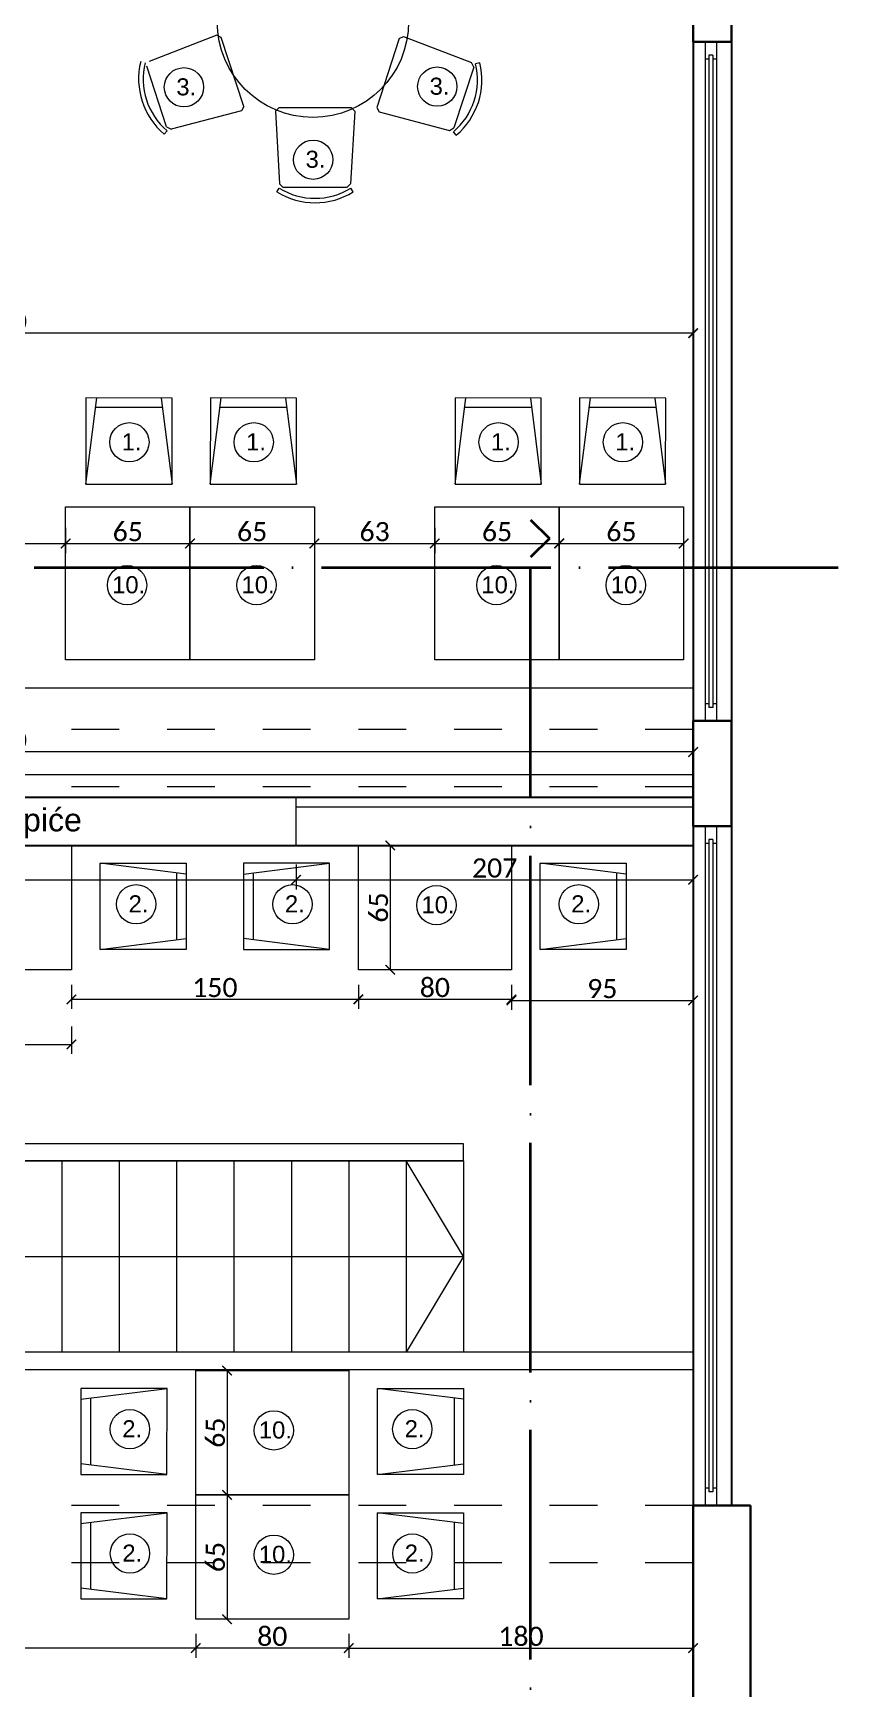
# Model space of a CAD drawing. Header units: centimetres. Extents: x -26724 to 60145, y -23645 to 6771.
# Drawn here: x -18330 to -17905, y 1013 to 1878 of the extents above; entities that cross this region are included whole.
import ezdxf

# ---------------------------------------------------------------- set-up
doc = ezdxf.new("R2010")
doc.units = ezdxf.units.CM
for name, pattern in [('ACAD_ISO04W100', [30, 24, -3, 0, -3]), ('AUSGEZOGEN', [0]), ('DALEKOVOD_VN', [5, 2.5, -2.5])]:
    doc.linetypes.add(name, pattern=pattern)
doc.layers.add('3.IZGLED 2', color=7, linetype='Continuous', lineweight=9, true_color=0x4a4a4a)
doc.layers.add('IZGLED 2', color=253, linetype='Continuous', lineweight=9, true_color=0x828282)
for name, color, linetype, lineweight in [('4.KOTE', 88, 'Continuous', 15), ('namestaj', 8, 'Continuous', 9), ('namjestaj', 150, 'Continuous', 5), ('otvori', 5, 'Continuous', 20), ('prozori', 140, 'Continuous', 13), ('zid', 7, 'Continuous', 40)]:
    doc.layers.add(name, color=color, linetype=linetype, lineweight=lineweight)
doc.layers.add('pozicije', color=7, linetype='Continuous')
doc.layers.add('tekst @ 50', color=7, linetype='Continuous')
doc.styles.add('0.15', font='arial.ttf', dxfattribs={"height": 0.15})
doc.styles.add('Notes', font='arial.ttf', dxfattribs={"height": 3})
doc.styles.get("Standard").update_dxf_attribs({"font": 'calibri.ttf'})
doc.dimstyles.new('ja 1 50', dxfattribs={"dimtxt": 10, "dimasz": 5, "dimexe": 5, "dimexo": 5, "dimgap": 1, "dimtad": 1, "dimdec": 0, "dimtxsty": 'Standard', "dimblk": 'ARCHTICK', "dimcen": 2.5, "dimclrd": 256, "dimclrt": 7, "dimadec": 0, "dimazin": 0, "dimtfac": 1, "dimtdec": 0, "dimtix": 1, "dimtmove": 1, "dimatfit": 3, "dimldrblk": 'ARCHTICK', "dimfxl": 10, "dimfxlon": 1, "dimlwd": 0, "dimlwe": 9, "dimarcsym": 0})

# ---------------------------------------------------------------- blocks, each defined once
blk = doc.blocks.new('HHH')
at = {"layer": 'namjestaj', "linetype": 'AUSGEZOGEN', "lineweight": 18, "transparency": 33554687}
for p, q in [((2714.05, 1003.58, 13.5), (2714.05, 1068.58, 13.5)), ((2714.05, 1068.58, 13.5), (2794.05, 1068.58, 13.5)), ((2794.05, 1068.58, 13.5), (2794.05, 1003.58, 13.5)), ((2654.05, 1059.22, 13.5), (2654.03, 1014.22, 13.5)), ((2699.05, 1059.2, 13.5), (2654.05, 1059.22, 13.5)), ((2654.05, 1053.59, 13.5), (2699.05, 1059.2, 13.5)), ((2699.03, 1014.2, 13.5), (2699.05, 1059.2, 13.5)), ((2809.05, 1059.2, 13.5), (2854.05, 1059.22, 13.5)), ((2854.05, 1053.59, 13.5), (2809.05, 1059.2, 13.5)), ((2809.07, 1014.2, 13.5), (2809.05, 1059.2, 13.5)), ((2854.05, 1059.22, 13.5), (2854.07, 1014.22, 13.5)), ((2659.05, 1054.22, 13.5), (2659.03, 1019.22, 13.5)), ((2849.05, 1054.22, 13.5), (2849.07, 1019.22, 13.5)), ((2699.03, 1014.2, 13.5), (2654.03, 1019.84, 13.5)), ((2654.03, 1014.22, 13.5), (2699.03, 1014.2, 13.5)), ((2654.03, 1014.22, 13.5), (2654.03, 1014.22, 13.5)), ((2809.07, 1014.2, 13.5), (2854.07, 1019.84, 13.5)), ((2854.07, 1014.22, 13.5), (2809.07, 1014.2, 13.5)), ((2854.07, 1014.22, 13.5), (2854.07, 1014.22, 13.5)), ((2794.05, 1003.58, 13.5), (2714.05, 1003.58, 13.5)), ((2794.05, 1003.58, 13.5), (2794.05, 1003.58, 13.5))]:
    blk.add_line(p, q, dxfattribs=at)
blk = doc.blocks.new('_ArchTick')
at = {"color": 0, "linetype": 'ByBlock', "const_width": 0.15}
blk.add_lwpolyline([(-0.5, -0.5), (0.5, 0.5)], dxfattribs=at)
blk = doc.blocks.new('*D1747')
at = {"layer": '4.KOTE', "color": 0, "lineweight": 9, "transparency": 16777216}
for p, q in [((-18245.07, 1041.69), (-18245.07, 1029.24)), ((-18165.07, 1041.69), (-18165.07, 1029.24))]:
    blk.add_line(p, q, dxfattribs=at)
at = {"layer": '4.KOTE', "lineweight": 0, "transparency": 16777216}
blk.add_line((-18165.07, 1034.24), (-18245.07, 1034.24), dxfattribs=at)
at = {"layer": 'Defpoints', "color": 0, "transparency": 16777216}
for p in [(-18245.07, 1049.35, 13.5), (-18165.07, 1049.35, 13.5), (-18245.07, 1034.24)]:
    blk.add_point(p, dxfattribs=at)
at = {"layer": '4.KOTE', "lineweight": 0, "transparency": 16777216, "xscale": 5, "yscale": 5, "zscale": 5, "rotation": 180}
blk.add_blockref('_ArchTick', (-18245.07, 1034.24), dxfattribs=at)
at = {"layer": '4.KOTE', "lineweight": 0, "transparency": 16777216, "xscale": 5, "yscale": 5, "zscale": 5}
blk.add_blockref('_ArchTick', (-18165.07, 1034.24), dxfattribs=at)
at = {"layer": '4.KOTE', "color": 7, "transparency": 16777216, "insert": (-18205.07, 1040.36), "char_height": 10, "attachment_point": 5}
blk.add_mtext('80', dxfattribs=at)
blk = doc.blocks.new('*D1748')
at = {"layer": '4.KOTE', "color": 0, "lineweight": 9, "transparency": 16777216}
for p, q in [((-18165.07, 1041.69), (-18165.07, 1029.24)), ((-17985.07, 1041.69), (-17985.07, 1029.24))]:
    blk.add_line(p, q, dxfattribs=at)
at = {"layer": '4.KOTE', "lineweight": 0, "transparency": 16777216}
blk.add_line((-18165.07, 1034.24), (-17985.07, 1034.24), dxfattribs=at)
at = {"layer": 'Defpoints', "color": 0, "transparency": 16777216}
for p in [(-18165.07, 1049.35, 13.5), (-17985.07, 1049.35, 13.5), (-17985.07, 1034.24)]:
    blk.add_point(p, dxfattribs=at)
at = {"layer": '4.KOTE', "lineweight": 0, "transparency": 16777216, "xscale": 5, "yscale": 5, "zscale": 5, "rotation": 180}
blk.add_blockref('_ArchTick', (-18165.07, 1034.24), dxfattribs=at)
at = {"layer": '4.KOTE', "lineweight": 0, "transparency": 16777216, "xscale": 5, "yscale": 5, "zscale": 5}
blk.add_blockref('_ArchTick', (-17985.07, 1034.24), dxfattribs=at)
at = {"layer": '4.KOTE', "color": 7, "transparency": 16777216, "insert": (-18075.07, 1040.36), "char_height": 10, "attachment_point": 5}
blk.add_mtext('180', dxfattribs=at)
blk = doc.blocks.new('*D1749')
at = {"layer": '4.KOTE', "color": 0, "lineweight": 9, "transparency": 16777216}
for p, q in [((-18464.07, 1041.69), (-18464.07, 1029.24)), ((-18245.07, 1041.69), (-18245.07, 1029.24))]:
    blk.add_line(p, q, dxfattribs=at)
at = {"layer": '4.KOTE', "lineweight": 0, "transparency": 16777216}
blk.add_line((-18245.07, 1034.24), (-18464.07, 1034.24), dxfattribs=at)
at = {"layer": 'Defpoints', "color": 0, "transparency": 16777216}
for p in [(-18464.07, 1049.35, 13.5), (-18245.07, 1049.35, 13.5), (-18464.07, 1034.24)]:
    blk.add_point(p, dxfattribs=at)
at = {"layer": '4.KOTE', "lineweight": 0, "transparency": 16777216, "xscale": 5, "yscale": 5, "zscale": 5, "rotation": 180}
blk.add_blockref('_ArchTick', (-18464.07, 1034.24), dxfattribs=at)
at = {"layer": '4.KOTE', "lineweight": 0, "transparency": 16777216, "xscale": 5, "yscale": 5, "zscale": 5}
blk.add_blockref('_ArchTick', (-18245.07, 1034.24), dxfattribs=at)
at = {"layer": '4.KOTE', "color": 7, "transparency": 16777216, "insert": (-18354.57, 1040.36), "char_height": 10, "attachment_point": 5}
blk.add_mtext('219', dxfattribs=at)
blk = doc.blocks.new('*D1753')
at = {"layer": '4.KOTE', "color": 0, "lineweight": 9, "transparency": 16777216}
for p, q in [((-18460.66, 1179.35), (-18475.63, 1179.35)), ((-18460.66, 1114.35), (-18475.63, 1114.35))]:
    blk.add_line(p, q, dxfattribs=at)
at = {"layer": '4.KOTE', "lineweight": 0, "transparency": 16777216}
blk.add_line((-18470.63, 1179.35), (-18470.63, 1114.35), dxfattribs=at)
at = {"layer": 'Defpoints', "color": 0, "transparency": 16777216}
for p in [(-18245.07, 1179.35, 13.5), (-18470.63, 1114.35), (-18245.07, 1114.35, 13.5)]:
    blk.add_point(p, dxfattribs=at)
at = {"layer": '4.KOTE', "lineweight": 0, "transparency": 16777216, "xscale": 5, "yscale": 5, "zscale": 5}
for p, rotation in [((-18470.63, 1179.35), 90), ((-18470.63, 1114.35), 270)]:
    blk.add_blockref('_ArchTick', p, dxfattribs=dict(at, rotation=rotation))
at = {"layer": '4.KOTE', "color": 7, "transparency": 16777216, "insert": (-18476.75, 1146.85), "char_height": 10, "attachment_point": 5, "rotation": 90}
blk.add_mtext('65', dxfattribs=at)
blk = doc.blocks.new('*D1754')
at = {"layer": '4.KOTE', "color": 0, "lineweight": 9, "transparency": 16777216}
for p, q in [((-18236.34, 1179.35), (-18223.66, 1179.35)), ((-18236.34, 1114.35), (-18223.66, 1114.35))]:
    blk.add_line(p, q, dxfattribs=at)
at = {"layer": '4.KOTE', "lineweight": 0, "transparency": 16777216}
blk.add_line((-18228.66, 1179.35), (-18228.66, 1114.35), dxfattribs=at)
at = {"layer": 'Defpoints', "color": 0, "transparency": 16777216}
for p in [(-18245.07, 1179.35, 13.5), (-18245.07, 1114.35, 13.5), (-18228.66, 1114.35)]:
    blk.add_point(p, dxfattribs=at)
at = {"layer": '4.KOTE', "lineweight": 0, "transparency": 16777216, "xscale": 5, "yscale": 5, "zscale": 5}
for p, rotation in [((-18228.66, 1179.35), 90), ((-18228.66, 1114.35), 270)]:
    blk.add_blockref('_ArchTick', p, dxfattribs=dict(at, rotation=rotation))
at = {"layer": '4.KOTE', "color": 7, "transparency": 16777216, "insert": (-18234.77, 1146.85), "char_height": 10, "attachment_point": 5, "rotation": 90}
blk.add_mtext('65', dxfattribs=at)
blk = doc.blocks.new('*D1755')
at = {"layer": '4.KOTE', "color": 0, "lineweight": 9, "transparency": 16777216}
for p, q in [((-18236.34, 1114.35), (-18223.66, 1114.35)), ((-18230.39, 1049.35), (-18233.66, 1049.35))]:
    blk.add_line(p, q, dxfattribs=at)
at = {"layer": '4.KOTE', "lineweight": 0, "transparency": 16777216}
blk.add_line((-18228.66, 1114.35), (-18228.66, 1049.35), dxfattribs=at)
at = {"layer": 'Defpoints', "color": 0, "transparency": 16777216}
for p in [(-18245.07, 1114.35, 13.5), (-18228.66, 1049.35, 13.5), (-18228.66, 1049.35)]:
    blk.add_point(p, dxfattribs=at)
at = {"layer": '4.KOTE', "lineweight": 0, "transparency": 16777216, "xscale": 5, "yscale": 5, "zscale": 5}
for p, rotation in [((-18228.66, 1114.35), 90), ((-18228.66, 1049.35), 270)]:
    blk.add_blockref('_ArchTick', p, dxfattribs=dict(at, rotation=rotation))
at = {"layer": '4.KOTE', "color": 7, "transparency": 16777216, "insert": (-18234.77, 1081.85), "char_height": 10, "attachment_point": 5, "rotation": 90}
blk.add_mtext('65', dxfattribs=at)
blk = doc.blocks.new('*D1758')
at = {"layer": '4.KOTE', "color": 0, "lineweight": 9, "transparency": 16777216}
for p, q in [((-18310.07, 1359.16), (-18310.07, 1344.82)), ((-18390.07, 1357.34), (-18390.07, 1344.82))]:
    blk.add_line(p, q, dxfattribs=at)
at = {"layer": '4.KOTE', "lineweight": 0, "transparency": 16777216}
blk.add_line((-18390.07, 1349.82), (-18310.07, 1349.82), dxfattribs=at)
at = {"layer": 'Defpoints', "color": 0, "transparency": 16777216}
for p in [(-18310.07, 1388.89, 13.5), (-18390.07, 1365.31, 13.5), (-18310.07, 1349.82)]:
    blk.add_point(p, dxfattribs=at)
at = {"layer": '4.KOTE', "lineweight": 0, "transparency": 16777216, "xscale": 5, "yscale": 5, "zscale": 5, "rotation": 180}
blk.add_blockref('_ArchTick', (-18390.07, 1349.82), dxfattribs=at)
at = {"layer": '4.KOTE', "lineweight": 0, "transparency": 16777216, "xscale": 5, "yscale": 5, "zscale": 5}
blk.add_blockref('_ArchTick', (-18310.07, 1349.82), dxfattribs=at)
at = {"layer": '4.KOTE', "color": 7, "transparency": 16777216, "insert": (-18350.07, 1355.94), "char_height": 10, "attachment_point": 5}
blk.add_mtext('80', dxfattribs=at)
blk = doc.blocks.new('*D1759')
at = {"layer": '4.KOTE', "color": 0, "lineweight": 9, "transparency": 16777216}
for p, q in [((-18310.07, 1380.92), (-18310.07, 1368.4)), ((-18160.07, 1380.92), (-18160.07, 1368.4))]:
    blk.add_line(p, q, dxfattribs=at)
at = {"layer": '4.KOTE', "lineweight": 0, "transparency": 16777216}
blk.add_line((-18310.07, 1373.4), (-18160.07, 1373.4), dxfattribs=at)
at = {"layer": 'Defpoints', "color": 0, "transparency": 16777216}
for p in [(-18310.07, 1388.89, 13.5), (-18160.07, 1388.89, 13.5), (-18160.07, 1373.4)]:
    blk.add_point(p, dxfattribs=at)
at = {"layer": '4.KOTE', "lineweight": 0, "transparency": 16777216, "xscale": 5, "yscale": 5, "zscale": 5, "rotation": 180}
blk.add_blockref('_ArchTick', (-18310.07, 1373.4), dxfattribs=at)
at = {"layer": '4.KOTE', "lineweight": 0, "transparency": 16777216, "xscale": 5, "yscale": 5, "zscale": 5}
blk.add_blockref('_ArchTick', (-18160.07, 1373.4), dxfattribs=at)
at = {"layer": '4.KOTE', "color": 7, "transparency": 16777216, "insert": (-18235.07, 1379.52), "char_height": 10, "attachment_point": 5}
blk.add_mtext('150', dxfattribs=at)
blk = doc.blocks.new('*D1760')
at = {"layer": '4.KOTE', "color": 0, "lineweight": 9, "transparency": 16777216}
for p, q in [((-18160.07, 1380.92), (-18160.07, 1368.4)), ((-18080.07, 1380.92), (-18080.07, 1368.4))]:
    blk.add_line(p, q, dxfattribs=at)
at = {"layer": '4.KOTE', "lineweight": 0, "transparency": 16777216}
blk.add_line((-18160.07, 1373.4), (-18080.07, 1373.4), dxfattribs=at)
at = {"layer": 'Defpoints', "color": 0, "transparency": 16777216}
for p in [(-18160.07, 1388.89, 13.5), (-18080.07, 1388.89, 13.5), (-18080.07, 1373.4)]:
    blk.add_point(p, dxfattribs=at)
at = {"layer": '4.KOTE', "lineweight": 0, "transparency": 16777216, "xscale": 5, "yscale": 5, "zscale": 5, "rotation": 180}
blk.add_blockref('_ArchTick', (-18160.07, 1373.4), dxfattribs=at)
at = {"layer": '4.KOTE', "lineweight": 0, "transparency": 16777216, "xscale": 5, "yscale": 5, "zscale": 5}
blk.add_blockref('_ArchTick', (-18080.07, 1373.4), dxfattribs=at)
at = {"layer": '4.KOTE', "color": 7, "transparency": 16777216, "insert": (-18120.07, 1379.52), "char_height": 10, "attachment_point": 5}
blk.add_mtext('80', dxfattribs=at)
blk = doc.blocks.new('*D1761')
at = {"layer": '4.KOTE', "color": 0, "lineweight": 9, "transparency": 16777216}
for p, q in [((-18080.07, 1380.46), (-18080.07, 1367.83)), ((-17985.07, 1380.36), (-17985.07, 1367.83))]:
    blk.add_line(p, q, dxfattribs=at)
at = {"layer": '4.KOTE', "lineweight": 0, "transparency": 16777216}
blk.add_line((-18080.07, 1372.83), (-17985.07, 1372.83), dxfattribs=at)
at = {"layer": 'Defpoints', "color": 0, "transparency": 16777216}
for p in [(-18080.07, 1388.89, 13.5), (-17985.07, 1388.33, 13.5), (-17985.07, 1372.83)]:
    blk.add_point(p, dxfattribs=at)
at = {"layer": '4.KOTE', "lineweight": 0, "transparency": 16777216, "xscale": 5, "yscale": 5, "zscale": 5, "rotation": 180}
blk.add_blockref('_ArchTick', (-18080.07, 1372.83), dxfattribs=at)
at = {"layer": '4.KOTE', "lineweight": 0, "transparency": 16777216, "xscale": 5, "yscale": 5, "zscale": 5}
blk.add_blockref('_ArchTick', (-17985.07, 1372.83), dxfattribs=at)
at = {"layer": '4.KOTE', "color": 7, "transparency": 16777216, "insert": (-18032.57, 1378.96), "char_height": 10, "attachment_point": 5}
blk.add_mtext('95', dxfattribs=at)
blk = doc.blocks.new('*D1764')
at = {"layer": '4.KOTE', "color": 0, "lineweight": 9, "transparency": 16777216}
for p, q in [((-18134.43, 1453.89), (-18148.4, 1453.89)), ((-18134.64, 1388.89), (-18148.4, 1388.89))]:
    blk.add_line(p, q, dxfattribs=at)
at = {"layer": '4.KOTE', "lineweight": 0, "transparency": 16777216}
blk.add_line((-18143.4, 1453.89), (-18143.4, 1388.89), dxfattribs=at)
at = {"layer": 'Defpoints', "color": 0, "transparency": 16777216}
for p in [(-18113.92, 1453.89, 13.5), (-18143.4, 1388.89), (-18117.4, 1388.89, 13.5)]:
    blk.add_point(p, dxfattribs=at)
at = {"layer": '4.KOTE', "lineweight": 0, "transparency": 16777216, "xscale": 5, "yscale": 5, "zscale": 5}
for p, rotation in [((-18143.4, 1453.89), 90), ((-18143.4, 1388.89), 270)]:
    blk.add_blockref('_ArchTick', p, dxfattribs=dict(at, rotation=rotation))
at = {"layer": '4.KOTE', "color": 7, "transparency": 16777216, "insert": (-18149.52, 1421.39), "char_height": 10, "attachment_point": 5, "rotation": 90}
blk.add_mtext('65', dxfattribs=at)
blk = doc.blocks.new('*D1765')
at = {"layer": '4.KOTE', "color": 0, "lineweight": 9, "transparency": 16777216}
for p, q in [((-18705.07, 1511.85), (-18705.07, 1497.71)), ((-17985.07, 1511.85), (-17985.07, 1497.71))]:
    blk.add_line(p, q, dxfattribs=at)
at = {"layer": '4.KOTE', "lineweight": 0, "transparency": 16777216}
blk.add_line((-17985.07, 1502.71), (-18705.07, 1502.71), dxfattribs=at)
at = {"layer": 'Defpoints', "color": 0, "transparency": 16777216}
for p in [(-18705.07, 1535.98, 13.5), (-17985.07, 1535.98, 13.5), (-18705.07, 1502.71)]:
    blk.add_point(p, dxfattribs=at)
at = {"layer": '4.KOTE', "lineweight": 0, "transparency": 16777216, "xscale": 5, "yscale": 5, "zscale": 5, "rotation": 180}
blk.add_blockref('_ArchTick', (-18705.07, 1502.71), dxfattribs=at)
at = {"layer": '4.KOTE', "lineweight": 0, "transparency": 16777216, "xscale": 5, "yscale": 5, "zscale": 5}
blk.add_blockref('_ArchTick', (-17985.07, 1502.71), dxfattribs=at)
at = {"layer": '4.KOTE', "color": 7, "transparency": 16777216, "insert": (-18345.07, 1508.83), "char_height": 10, "attachment_point": 5}
blk.add_mtext('720', dxfattribs=at)
blk = doc.blocks.new('*D1774')
at = {"layer": '4.KOTE', "color": 0, "lineweight": 9, "transparency": 16777216}
for p, q in [((-18313.07, 1619.8), (-18313.07, 1606.7)), ((-18376.07, 1616.71), (-18376.07, 1606.7))]:
    blk.add_line(p, q, dxfattribs=at)
at = {"layer": '4.KOTE', "lineweight": 0, "transparency": 16777216}
blk.add_line((-18376.07, 1611.7), (-18313.07, 1611.7), dxfattribs=at)
at = {"layer": 'Defpoints', "color": 0, "transparency": 16777216}
for p in [(-18376.07, 1630.91, 27), (-18313.07, 1630.91, 13.5), (-18313.07, 1611.7)]:
    blk.add_point(p, dxfattribs=at)
at = {"layer": '4.KOTE', "lineweight": 0, "transparency": 16777216, "xscale": 5, "yscale": 5, "zscale": 5, "rotation": 180}
blk.add_blockref('_ArchTick', (-18376.07, 1611.7), dxfattribs=at)
at = {"layer": '4.KOTE', "lineweight": 0, "transparency": 16777216, "xscale": 5, "yscale": 5, "zscale": 5}
blk.add_blockref('_ArchTick', (-18313.07, 1611.7), dxfattribs=at)
at = {"layer": '4.KOTE', "color": 7, "transparency": 16777216, "insert": (-18344.57, 1617.82), "char_height": 10, "attachment_point": 5}
blk.add_mtext('63', dxfattribs=at)
blk = doc.blocks.new('*D1775')
at = {"layer": '4.KOTE', "color": 0, "lineweight": 9, "transparency": 16777216}
for p, q in [((-18313.07, 1619.8), (-18313.07, 1606.7)), ((-18248.07, 1619.8), (-18248.07, 1606.7))]:
    blk.add_line(p, q, dxfattribs=at)
at = {"layer": '4.KOTE', "lineweight": 0, "transparency": 16777216}
blk.add_line((-18313.07, 1611.7), (-18248.07, 1611.7), dxfattribs=at)
at = {"layer": 'Defpoints', "color": 0, "transparency": 16777216}
for p in [(-18313.07, 1630.91, 13.5), (-18248.07, 1630.91, 13.5), (-18248.07, 1611.7)]:
    blk.add_point(p, dxfattribs=at)
at = {"layer": '4.KOTE', "lineweight": 0, "transparency": 16777216, "xscale": 5, "yscale": 5, "zscale": 5, "rotation": 180}
blk.add_blockref('_ArchTick', (-18313.07, 1611.7), dxfattribs=at)
at = {"layer": '4.KOTE', "lineweight": 0, "transparency": 16777216, "xscale": 5, "yscale": 5, "zscale": 5}
blk.add_blockref('_ArchTick', (-18248.07, 1611.7), dxfattribs=at)
at = {"layer": '4.KOTE', "color": 7, "transparency": 16777216, "insert": (-18280.57, 1617.82), "char_height": 10, "attachment_point": 5}
blk.add_mtext('65', dxfattribs=at)
blk = doc.blocks.new('*D1776')
at = {"layer": '4.KOTE', "color": 0, "lineweight": 9, "transparency": 16777216}
for p, q in [((-18248.07, 1619.8), (-18248.07, 1606.7)), ((-18183.07, 1619.8), (-18183.07, 1606.7))]:
    blk.add_line(p, q, dxfattribs=at)
at = {"layer": '4.KOTE', "lineweight": 0, "transparency": 16777216}
blk.add_line((-18248.07, 1611.7), (-18183.07, 1611.7), dxfattribs=at)
at = {"layer": 'Defpoints', "color": 0, "transparency": 16777216}
for p in [(-18248.07, 1630.91, 13.5), (-18183.07, 1630.91, 13.5), (-18183.07, 1611.7)]:
    blk.add_point(p, dxfattribs=at)
at = {"layer": '4.KOTE', "lineweight": 0, "transparency": 16777216, "xscale": 5, "yscale": 5, "zscale": 5, "rotation": 180}
blk.add_blockref('_ArchTick', (-18248.07, 1611.7), dxfattribs=at)
at = {"layer": '4.KOTE', "lineweight": 0, "transparency": 16777216, "xscale": 5, "yscale": 5, "zscale": 5}
blk.add_blockref('_ArchTick', (-18183.07, 1611.7), dxfattribs=at)
at = {"layer": '4.KOTE', "color": 7, "transparency": 16777216, "insert": (-18215.57, 1617.82), "char_height": 10, "attachment_point": 5}
blk.add_mtext('65', dxfattribs=at)
blk = doc.blocks.new('*D1777')
at = {"layer": '4.KOTE', "color": 0, "lineweight": 9, "transparency": 16777216}
for p, q in [((-18183.07, 1619.8), (-18183.07, 1606.7)), ((-18120.07, 1619.8), (-18120.07, 1606.7))]:
    blk.add_line(p, q, dxfattribs=at)
at = {"layer": '4.KOTE', "lineweight": 0, "transparency": 16777216}
blk.add_line((-18183.07, 1611.7), (-18120.07, 1611.7), dxfattribs=at)
at = {"layer": 'Defpoints', "color": 0, "transparency": 16777216}
for p in [(-18183.07, 1630.91, 13.5), (-18120.07, 1630.91, 13.5), (-18120.07, 1611.7)]:
    blk.add_point(p, dxfattribs=at)
at = {"layer": '4.KOTE', "lineweight": 0, "transparency": 16777216, "xscale": 5, "yscale": 5, "zscale": 5, "rotation": 180}
blk.add_blockref('_ArchTick', (-18183.07, 1611.7), dxfattribs=at)
at = {"layer": '4.KOTE', "lineweight": 0, "transparency": 16777216, "xscale": 5, "yscale": 5, "zscale": 5}
blk.add_blockref('_ArchTick', (-18120.07, 1611.7), dxfattribs=at)
at = {"layer": '4.KOTE', "color": 7, "transparency": 16777216, "insert": (-18151.57, 1617.82), "char_height": 10, "attachment_point": 5}
blk.add_mtext('63', dxfattribs=at)
blk = doc.blocks.new('*D1778')
at = {"layer": '4.KOTE', "color": 0, "lineweight": 9, "transparency": 16777216}
for p, q in [((-18120.07, 1619.8), (-18120.07, 1606.7)), ((-18055.07, 1619.8), (-18055.07, 1606.7))]:
    blk.add_line(p, q, dxfattribs=at)
at = {"layer": '4.KOTE', "lineweight": 0, "transparency": 16777216}
blk.add_line((-18120.07, 1611.7), (-18055.07, 1611.7), dxfattribs=at)
at = {"layer": 'Defpoints', "color": 0, "transparency": 16777216}
for p in [(-18120.07, 1630.91, 13.5), (-18055.07, 1630.91, 13.5), (-18055.07, 1611.7)]:
    blk.add_point(p, dxfattribs=at)
at = {"layer": '4.KOTE', "lineweight": 0, "transparency": 16777216, "xscale": 5, "yscale": 5, "zscale": 5, "rotation": 180}
blk.add_blockref('_ArchTick', (-18120.07, 1611.7), dxfattribs=at)
at = {"layer": '4.KOTE', "lineweight": 0, "transparency": 16777216, "xscale": 5, "yscale": 5, "zscale": 5}
blk.add_blockref('_ArchTick', (-18055.07, 1611.7), dxfattribs=at)
at = {"layer": '4.KOTE', "color": 7, "transparency": 16777216, "insert": (-18087.57, 1617.82), "char_height": 10, "attachment_point": 5}
blk.add_mtext('65', dxfattribs=at)
blk = doc.blocks.new('*D1779')
at = {"layer": '4.KOTE', "color": 0, "lineweight": 9, "transparency": 16777216}
for p, q in [((-18055.07, 1619.8), (-18055.07, 1606.7)), ((-17990.07, 1619.8), (-17990.07, 1606.7))]:
    blk.add_line(p, q, dxfattribs=at)
at = {"layer": '4.KOTE', "lineweight": 0, "transparency": 16777216}
blk.add_line((-18055.07, 1611.7), (-17990.07, 1611.7), dxfattribs=at)
at = {"layer": 'Defpoints', "color": 0, "transparency": 16777216}
for p in [(-18055.07, 1630.91, 13.5), (-17990.07, 1630.91, 13.5), (-17990.07, 1611.7)]:
    blk.add_point(p, dxfattribs=at)
at = {"layer": '4.KOTE', "lineweight": 0, "transparency": 16777216, "xscale": 5, "yscale": 5, "zscale": 5, "rotation": 180}
blk.add_blockref('_ArchTick', (-18055.07, 1611.7), dxfattribs=at)
at = {"layer": '4.KOTE', "lineweight": 0, "transparency": 16777216, "xscale": 5, "yscale": 5, "zscale": 5}
blk.add_blockref('_ArchTick', (-17990.07, 1611.7), dxfattribs=at)
at = {"layer": '4.KOTE', "color": 7, "transparency": 16777216, "insert": (-18022.57, 1617.82), "char_height": 10, "attachment_point": 5}
blk.add_mtext('65', dxfattribs=at)
blk = doc.blocks.new('*D2084')
at = {"layer": '4.KOTE', "color": 0, "lineweight": 9, "transparency": 16777216}
for p, q in [((-18705.07, 1711.63), (-18705.07, 1726.61)), ((-17985.07, 1711.63), (-17985.07, 1726.61))]:
    blk.add_line(p, q, dxfattribs=at)
at = {"layer": '4.KOTE', "lineweight": 0, "transparency": 16777216}
blk.add_line((-17985.07, 1721.61), (-18705.07, 1721.61), dxfattribs=at)
at = {"layer": 'Defpoints', "color": 0, "transparency": 16777216}
for p in [(-18705.07, 1721.61), (-18705.07, 1478.89, 13.5), (-17985.07, 1478.89, 13.5)]:
    blk.add_point(p, dxfattribs=at)
at = {"layer": '4.KOTE', "lineweight": 0, "transparency": 16777216, "xscale": 5, "yscale": 5, "zscale": 5, "rotation": 180}
blk.add_blockref('_ArchTick', (-18705.07, 1721.61), dxfattribs=at)
at = {"layer": '4.KOTE', "lineweight": 0, "transparency": 16777216, "xscale": 5, "yscale": 5, "zscale": 5}
blk.add_blockref('_ArchTick', (-17985.07, 1721.61), dxfattribs=at)
at = {"layer": '4.KOTE', "color": 7, "transparency": 16777216, "insert": (-18345.07, 1727.73), "char_height": 10, "attachment_point": 5}
blk.add_mtext('720', dxfattribs=at)
blk = doc.blocks.new('*D2089')
at = {"layer": '4.KOTE', "color": 0, "lineweight": 9, "transparency": 16777216}
for p, q in [((-6.71, 1833.89), (-18.93, 1833.89)), ((-23.93, 1743.89), (-8.93, 1743.89))]:
    blk.add_line(p, q, dxfattribs=at)
at = {"layer": '4.KOTE', "lineweight": 0, "transparency": 16777216}
blk.add_line((-13.93, 1833.89), (-13.93, 1743.89), dxfattribs=at)
at = {"layer": 'Defpoints', "color": 0, "transparency": 16777216}
for p in [(0, 1833.89, 13.5), (-18710.07, 1743.89, 13.5), (-13.93, 1743.89)]:
    blk.add_point(p, dxfattribs=at)
at = {"layer": '4.KOTE', "lineweight": 0, "transparency": 16777216, "xscale": 5, "yscale": 5, "zscale": 5}
for p, rotation in [((-13.93, 1833.89), 90), ((-13.93, 1743.89), 270)]:
    blk.add_blockref('_ArchTick', p, dxfattribs=dict(at, rotation=rotation))
at = {"layer": '4.KOTE', "color": 7, "transparency": 16777216, "insert": (-20.05, 1788.89), "char_height": 10, "attachment_point": 5, "rotation": 90}
blk.add_mtext('90', dxfattribs=at)
blk = doc.blocks.new('*D2128')
at = {"layer": '4.KOTE', "color": 0, "lineweight": 9, "transparency": 16777216}
for p, q in [((-18502.57, 1443.83), (-18502.57, 1430.89)), ((-18192.57, 1443.83), (-18192.57, 1430.89))]:
    blk.add_line(p, q, dxfattribs=at)
at = {"layer": '4.KOTE', "lineweight": 0, "transparency": 16777216}
blk.add_line((-18502.57, 1435.89), (-18192.57, 1435.89), dxfattribs=at)
at = {"layer": 'Defpoints', "color": 0, "transparency": 16777216}
for p in [(-18502.57, 1453.89, 13.5), (-18192.57, 1453.89, 13.5), (-18192.57, 1435.89)]:
    blk.add_point(p, dxfattribs=at)
at = {"layer": '4.KOTE', "lineweight": 0, "transparency": 16777216, "xscale": 5, "yscale": 5, "zscale": 5, "rotation": 180}
blk.add_blockref('_ArchTick', (-18502.57, 1435.89), dxfattribs=at)
at = {"layer": '4.KOTE', "lineweight": 0, "transparency": 16777216, "xscale": 5, "yscale": 5, "zscale": 5}
blk.add_blockref('_ArchTick', (-18192.57, 1435.89), dxfattribs=at)
at = {"layer": '4.KOTE', "color": 7, "transparency": 16777216, "insert": (-18347.57, 1442.01), "char_height": 10, "attachment_point": 5}
blk.add_mtext('310', dxfattribs=at)
blk = doc.blocks.new('*D2129')
at = {"layer": '4.KOTE', "color": 0, "lineweight": 9, "transparency": 16777216}
for p, q in [((-18192.57, 1443.83), (-18192.57, 1430.89)), ((-17985.07, 1443.83), (-17985.07, 1430.89))]:
    blk.add_line(p, q, dxfattribs=at)
at = {"layer": '4.KOTE', "lineweight": 0, "transparency": 16777216}
blk.add_line((-18192.57, 1435.89), (-17985.07, 1435.89), dxfattribs=at)
at = {"layer": 'Defpoints', "color": 0, "transparency": 16777216}
for p in [(-18192.57, 1453.89, 13.5), (-17985.07, 1453.89, 13.5), (-17985.07, 1435.89)]:
    blk.add_point(p, dxfattribs=at)
at = {"layer": '4.KOTE', "lineweight": 0, "transparency": 16777216, "xscale": 5, "yscale": 5, "zscale": 5, "rotation": 180}
blk.add_blockref('_ArchTick', (-18192.57, 1435.89), dxfattribs=at)
at = {"layer": '4.KOTE', "lineweight": 0, "transparency": 16777216, "xscale": 5, "yscale": 5, "zscale": 5}
blk.add_blockref('_ArchTick', (-17985.07, 1435.89), dxfattribs=at)
at = {"layer": '4.KOTE', "color": 7, "transparency": 16777216, "insert": (-18088.82, 1442.01), "char_height": 10, "attachment_point": 5}
blk.add_mtext('207', dxfattribs=at)

msp = doc.modelspace()

# ---------------------------------------------------------------- linework, layer by layer
at = {"elevation": 13.5}
msp.add_lwpolyline([(-17985.07, 1478.89), (-18710.07, 1478.89), (-18710.07, 1453.89), (-17985.07, 1453.89)], dxfattribs=at)
at = {"layer": '3.IZGLED 2', "color": 32, "linetype": 'DALEKOVOD_VN', "ltscale": 10, "true_color": 0xcd6928}
for p, q in [((-17985.07, 1514.39, 13.5), (-19185.07, 1514.39, 13.5)), ((-17985.07, 1484.39, 13.5), (-19185.07, 1484.39, 13.5)), ((-17985.07, 1108.89, 13.5), (-19185.07, 1108.89, 13.5)), ((-17985.07, 1078.89, 13.5), (-19185.07, 1078.89, 13.5))]:
    msp.add_line(p, q, dxfattribs=at)
at = {"layer": '3.IZGLED 2', "transparency": 33554687}
for p, q in [((-18315.07, 1288.89, 13.5), (-18315.07, 1188.89, 13.5)), ((-18285.07, 1288.89, 13.5), (-18285.07, 1188.89, 13.5)), ((-18255.07, 1288.89, 13.5), (-18255.07, 1188.89, 13.5)), ((-18225.07, 1288.89, 13.5), (-18225.07, 1188.89, 13.5)), ((-18195.07, 1288.89, 13.5), (-18195.07, 1188.89, 13.5)), ((-18165.07, 1288.89, 13.5), (-18165.07, 1188.89, 13.5)), ((-18135.07, 1288.89, 13.5), (-18135.07, 1188.89, 13.5)), ((-18105.07, 1288.89, 13.5), (-18105.07, 1188.89, 13.5))]:
    msp.add_line(p, q, dxfattribs=at)
at = {"layer": '3.IZGLED 2'}
for p, q in [((-18105.07, 1238.89, 13.5), (-18135.07, 1288.89, 13.5)), ((-18374.07, 1238.89, 13.5), (-18105.07, 1238.89, 13.5)), ((-18105.07, 1238.89, 13.5), (-18135.07, 1188.89, 13.5))]:
    msp.add_line(p, q, dxfattribs=at)
at = {"layer": 'IZGLED 2', "lineweight": 25, "ltscale": 12}
for p, q in [((-17985.07, 1873.89, 13.5), (-17985.07, 1518.89, 13.5)), ((-17965.07, 1873.89, 13.5), (-17965.07, 1518.89, 13.5)), ((-17985.07, 1463.89, 13.5), (-17985.07, 1108.89, 13.5)), ((-17965.07, 1463.89, 13.5), (-17965.07, 1108.89, 13.5))]:
    msp.add_line(p, q, dxfattribs=at)
at = {"layer": 'IZGLED 2', "color": 32, "lineweight": 35}
for p, q in [((-18070.01, 1624.09, 13.5), (-18060.24, 1614.32, 13.5)), ((-18060.24, 1614.32, 13.5), (-18070.01, 1604.55, 13.5))]:
    msp.add_line(p, q, dxfattribs=at)
at = {"layer": 'IZGLED 2', "color": 32, "linetype": 'ACAD_ISO04W100', "lineweight": 35, "ltscale": 5}
for p, q in [((-18070.01, 427.89, 13.5), (-18070.01, 1604.55, 13.5)), ((-18779.81, 1599.13), (-17833.63, 1599.13))]:
    msp.add_line(p, q, dxfattribs=at)
at = {"layer": 'namestaj'}
for centre in [(-18251.21, 1850.15, 13.5), (-18118.81, 1850.49, 13.5), (-18183.65, 1812.3, 13.5), (-18279.76, 1664.59), (-18214.76, 1664.59), (-18086.76, 1664.59), (-18021.76, 1664.59), (-18280.95, 1589.88, -40.5), (-18213.29, 1589.88, -40.5), (-18087.95, 1589.88, -40.5), (-18020.29, 1589.88, -40.5), (-18276.17, 1423.09), (-18194.47, 1423.07), (-18119.26, 1422.61, -40.5), (-18044.8, 1423.09), (-18279.47, 1148.68), (-18204.26, 1148.07, -40.5), (-18131.87, 1148.69), (-18279.44, 1083.68), (-18204.26, 1083.07, -40.5), (-18131.84, 1083.69)]:
    msp.add_circle(centre, 10.27, dxfattribs=at)
at = {"layer": 'namjestaj', "transparency": 33554687}
for p, q in [((-18234.01, 1877.33, 27), (-18269.47, 1863.59, 27)), ((-18231.71, 1876.24, 27), (-18234.01, 1877.33, 27)), ((-18219.98, 1840.14, 27), (-18231.71, 1876.24, 27)), ((-18138.71, 1875.66, 27), (-18150.44, 1839.56, 27)), ((-18138.71, 1875.66, 27), (-18136.41, 1876.75, 27)), ((-18136.41, 1876.75, 27), (-18100.95, 1863.02, 27)), ((-18260.32, 1829.46, 27), (-18270.62, 1861.16, 27)), ((-18099.79, 1860.58, 27), (-18100.95, 1863.02, 27)), ((-18096.59, 1862.98, 27), (-18098.83, 1862.43, 27)), ((-18099.79, 1860.58, 27), (-18110.09, 1828.88, 27)), ((-18221.2, 1837.9, 27), (-18257.96, 1828.17, 27)), ((-18219.98, 1840.14, 27), (-18221.2, 1837.9, 27)), ((-18201.69, 1839.45, 27), (-18203.44, 1837.6, 27)), ((-18203.44, 1837.6, 27), (-18201.33, 1799.63, 27)), ((-18163.73, 1839.45, 27), (-18201.69, 1839.45, 27)), ((-18161.98, 1837.6, 27), (-18164.09, 1799.63, 27)), ((-18163.73, 1839.45, 27), (-18161.98, 1837.6, 27)), ((-18150.44, 1839.56, 27), (-18149.22, 1837.32, 27)), ((-18149.22, 1837.32, 27), (-18112.46, 1827.6, 27)), ((-18261.51, 1825.64, 27), (-18260.01, 1827.41, 27)), ((-18260.32, 1829.46, 27), (-18257.96, 1828.17, 27)), ((-18112.46, 1827.6, 27), (-18110.09, 1828.88, 27)), ((-18108.9, 1825.07, 27), (-18110.4, 1826.84, 27)), ((-18202.64, 1795.47, 27), (-18201.42, 1797.44, 27)), ((-18201.33, 1799.63, 27), (-18199.38, 1797.78, 27)), ((-18166.05, 1797.78, 27), (-18199.38, 1797.78, 27)), ((-18166.05, 1797.78, 27), (-18164.09, 1799.63, 27)), ((-18162.78, 1795.47, 27), (-18164, 1797.44, 27)), ((-18302.45, 1642.74, 13.5), (-18296.81, 1687.74, 13.5)), ((-18302.43, 1687.74, 13.5), (-18302.45, 1642.74, 13.5)), ((-18257.43, 1687.72, 13.5), (-18302.43, 1687.74, 13.5)), ((-18302.43, 1687.74, 13.5), (-18302.43, 1687.74, 13.5)), ((-18262.44, 1682.72, 13.5), (-18297.44, 1682.74, 13.5)), ((-18263.06, 1687.72, 13.5), (-18257.45, 1642.72, 13.5)), ((-18257.45, 1642.72, 13.5), (-18257.43, 1687.72, 13.5)), ((-18237.45, 1642.74, 13.5), (-18231.81, 1687.74, 13.5)), ((-18237.43, 1687.74, 13.5), (-18237.45, 1642.74, 13.5)), ((-18192.43, 1687.72, 13.5), (-18237.43, 1687.74, 13.5)), ((-18237.43, 1687.74, 13.5), (-18237.43, 1687.74, 13.5)), ((-18197.44, 1682.72, 13.5), (-18232.44, 1682.74, 13.5)), ((-18198.06, 1687.72, 13.5), (-18192.45, 1642.72, 13.5)), ((-18192.45, 1642.72, 13.5), (-18192.43, 1687.72, 13.5)), ((-18109.45, 1642.74, 13.5), (-18103.81, 1687.74, 13.5)), ((-18109.43, 1687.74, 13.5), (-18109.45, 1642.74, 13.5)), ((-18064.43, 1687.72, 13.5), (-18109.43, 1687.74, 13.5)), ((-18109.43, 1687.74, 13.5), (-18109.43, 1687.74, 13.5)), ((-18069.44, 1682.72, 13.5), (-18104.44, 1682.74, 13.5)), ((-18070.06, 1687.72, 13.5), (-18064.45, 1642.72, 13.5)), ((-18064.45, 1642.72, 13.5), (-18064.43, 1687.72, 13.5)), ((-18044.45, 1642.74, 13.5), (-18038.81, 1687.74, 13.5)), ((-18044.43, 1687.74, 13.5), (-18044.45, 1642.74, 13.5)), ((-17999.43, 1687.72, 13.5), (-18044.43, 1687.74, 13.5)), ((-18044.43, 1687.74, 13.5), (-18044.43, 1687.74, 13.5)), ((-18004.44, 1682.72, 13.5), (-18039.44, 1682.74, 13.5)), ((-18005.06, 1687.72, 13.5), (-17999.45, 1642.72, 13.5)), ((-17999.45, 1642.72, 13.5), (-17999.43, 1687.72, 13.5)), ((-18302.45, 1642.74, 13.5), (-18257.45, 1642.72, 13.5)), ((-18237.45, 1642.74, 13.5), (-18192.45, 1642.72, 13.5)), ((-18109.45, 1642.74, 13.5), (-18064.45, 1642.72, 13.5)), ((-18044.45, 1642.74, 13.5), (-17999.45, 1642.72, 13.5)), ((-18120.07, 1550.91, 13.5), (-18120.07, 1630.91, 13.5)), ((-18120.07, 1630.91, 13.5), (-18055.07, 1630.91, 13.5)), ((-18055.07, 1630.91, 13.5), (-18055.07, 1550.91, 13.5)), ((-18055.07, 1550.91, 13.5), (-18055.07, 1630.91, 13.5)), ((-18055.07, 1630.91, 13.5), (-17990.07, 1630.91, 13.5)), ((-17990.07, 1630.91, 13.5), (-17990.07, 1550.91, 13.5)), ((-18055.07, 1550.91, 13.5), (-18120.07, 1550.91, 13.5)), ((-18120.07, 1550.91, 13.5), (-18120.07, 1550.91, 13.5)), ((-17990.07, 1550.91, 13.5), (-18055.07, 1550.91, 13.5)), ((-18055.07, 1550.91, 13.5), (-18055.07, 1550.91, 13.5)), ((-17985.07, 1535.98, 13.5), (-18705.07, 1535.98, 13.5)), ((-17985.07, 1535.98, 13.5), (-17985.07, 1478.89, 13.5)), ((-18705.07, 1490.96, 13.5), (-17985.07, 1490.96, 13.5)), ((-18700.07, 1478.89, 13.5), (-17990.07, 1478.89, 13.5)), ((-18105.07, 1288.89, 13.5), (-18374.07, 1288.89, 13.5))]:
    msp.add_line(p, q, dxfattribs=at)
at = {"layer": 'namjestaj', "linetype": 'AUSGEZOGEN', "lineweight": 18, "transparency": 33554687}
for p, q in [((-18245.07, 1114.35, 13.5), (-18245.07, 1179.35, 13.5)), ((-18245.07, 1179.35, 13.5), (-18165.07, 1179.35, 13.5)), ((-18165.07, 1179.35, 13.5), (-18165.07, 1114.35, 13.5)), ((-18305.07, 1169.99, 13.5), (-18305.09, 1124.99, 13.5)), ((-18305.08, 1164.36, 13.5), (-18260.07, 1169.97, 13.5)), ((-18260.07, 1169.97, 13.5), (-18305.07, 1169.99, 13.5)), ((-18260.09, 1124.97, 13.5), (-18260.07, 1169.97, 13.5)), ((-18150.07, 1169.97, 13.5), (-18105.07, 1169.99, 13.5)), ((-18105.07, 1164.36, 13.5), (-18150.07, 1169.97, 13.5)), ((-18150.05, 1124.97, 13.5), (-18150.07, 1169.97, 13.5)), ((-18105.07, 1169.99, 13.5), (-18105.05, 1124.99, 13.5)), ((-18300.08, 1164.99, 13.5), (-18300.09, 1129.99, 13.5)), ((-18110.07, 1164.99, 13.5), (-18110.05, 1129.99, 13.5)), ((-18260.09, 1124.97, 13.5), (-18305.09, 1130.61, 13.5)), ((-18150.05, 1124.97, 13.5), (-18105.06, 1130.61, 13.5)), ((-18305.09, 1124.99, 13.5), (-18260.09, 1124.97, 13.5)), ((-18305.09, 1124.99, 13.5), (-18305.09, 1124.99, 13.5)), ((-18105.05, 1124.99, 13.5), (-18150.05, 1124.97, 13.5)), ((-18105.05, 1124.99, 13.5), (-18105.05, 1124.99, 13.5)), ((-18165.07, 1114.35, 13.5), (-18245.07, 1114.35, 13.5)), ((-18245.07, 1049.35, 13.5), (-18245.07, 1114.35, 13.5)), ((-18245.07, 1114.35, 13.5), (-18165.07, 1114.35, 13.5)), ((-18165.07, 1114.35, 13.5), (-18165.07, 1114.35, 13.5)), ((-18165.07, 1114.35, 13.5), (-18165.07, 1049.35, 13.5)), ((-18305.07, 1104.99, 13.5), (-18305.09, 1059.99, 13.5)), ((-18305.08, 1099.36, 13.5), (-18260.07, 1104.97, 13.5)), ((-18260.07, 1104.97, 13.5), (-18305.07, 1104.99, 13.5)), ((-18300.08, 1099.99, 13.5), (-18300.09, 1064.99, 13.5)), ((-18260.09, 1059.97, 13.5), (-18260.07, 1104.97, 13.5)), ((-18150.07, 1104.97, 13.5), (-18105.07, 1104.99, 13.5)), ((-18105.07, 1099.36, 13.5), (-18150.07, 1104.97, 13.5)), ((-18150.05, 1059.97, 13.5), (-18150.07, 1104.97, 13.5)), ((-18110.07, 1099.99, 13.5), (-18110.05, 1064.99, 13.5)), ((-18105.07, 1104.99, 13.5), (-18105.05, 1059.99, 13.5)), ((-18260.09, 1059.97, 13.5), (-18305.09, 1065.61, 13.5)), ((-18150.05, 1059.97, 13.5), (-18105.06, 1065.61, 13.5)), ((-18305.09, 1059.99, 13.5), (-18260.09, 1059.97, 13.5)), ((-18305.09, 1059.99, 13.5), (-18305.09, 1059.99, 13.5)), ((-18105.05, 1059.99, 13.5), (-18150.05, 1059.97, 13.5)), ((-18105.05, 1059.99, 13.5), (-18105.05, 1059.99, 13.5)), ((-18165.07, 1049.35, 13.5), (-18245.07, 1049.35, 13.5)), ((-18165.07, 1049.35, 13.5), (-18165.07, 1049.35, 13.5))]:
    msp.add_line(p, q, dxfattribs=at)
at = {"layer": 'namjestaj', "transparency": 33554687, "elevation": 13.5}
for points in [[(-18248.07, 1630.91), (-18248.07, 1550.91), (-18313.07, 1550.91), (-18313.07, 1630.91)], [(-18183.07, 1630.91), (-18183.07, 1550.91), (-18248.07, 1550.91), (-18248.07, 1630.91)]]:
    msp.add_lwpolyline(points, close=True, dxfattribs=at)
at = {"layer": 'namjestaj', "color": 240, "true_color": 0xed1f24, "elevation": 13.5}
msp.add_lwpolyline([(-18192.57, 1453.89), (-18192.57, 1478.89), (-18502.57, 1478.89), (-18502.57, 1453.89)], close=True, dxfattribs=at)
at = {"layer": 'namjestaj', "elevation": 13.5}
for points in [[(-18374.07, 1288.89), (-18105.07, 1288.89), (-18105.07, 1297.89), (-18544.07, 1297.89), (-18544.07, 1179.89), (-17985.07, 1179.89)], [(-17985.07, 1188.89), (-18374.07, 1188.89)]]:
    msp.add_lwpolyline(points, dxfattribs=at)
at = {"layer": 'namjestaj', "transparency": 33554687}
msp.add_circle((-18183.82, 1884.39, 13.5), 50, dxfattribs=at)
for centre, radius, start, end in [((-18237.1, 1854.53, 27), 37.82, 166.19737, 229.80263), ((-18237.1, 1854.53, 27), 35.5, 166.19737, 229.80263), ((-18133.31, 1853.96, 27), 35.5, 310.19737, 13.80263), ((-18133.31, 1853.96, 27), 37.82, 310.19737, 13.80263), ((-18182.71, 1827.61, 27), 37.82, 238.19737, 301.80263), ((-18182.71, 1827.61, 27), 35.5, 238.19737, 301.80263)]:
    msp.add_arc(centre, radius, start, end, dxfattribs=at)
at = {"layer": 'otvori'}
for p, q in [((-17985.07, 1478.89, 13.5), (-18705.07, 1478.89, 13.5)), ((-17985.07, 1473.89, 13.5), (-18192.57, 1473.89, 13.5))]:
    msp.add_line(p, q, dxfattribs=at)
at = {"layer": 'prozori'}
for p, q in [((-17978.86, 1873.89, 13.5), (-17978.86, 1518.89, 13.5)), ((-17972.86, 1873.89, 13.5), (-17972.86, 1518.89, 13.5)), ((-17976.86, 1864.89, 13.5), (-17978.86, 1864.89, 13.5)), ((-17976.86, 1866.89, 13.5), (-17976.86, 1525.89, 13.5)), ((-17974.86, 1866.89, 13.5), (-17976.86, 1866.89, 13.5)), ((-17974.86, 1866.89, 13.5), (-17974.86, 1525.89, 13.5)), ((-17972.86, 1864.89, 13.5), (-17974.86, 1864.89, 13.5)), ((-17976.86, 1527.89, 13.5), (-17978.86, 1527.89, 13.5)), ((-17974.86, 1525.89, 13.5), (-17976.86, 1525.89, 13.5)), ((-17972.86, 1527.89, 13.5), (-17974.86, 1527.89, 13.5)), ((-17978.86, 1463.89, 13.5), (-17978.86, 1108.89, 13.5)), ((-17972.86, 1463.89, 13.5), (-17972.86, 1108.89, 13.5)), ((-17976.86, 1454.89, 13.5), (-17978.86, 1454.89, 13.5)), ((-17976.86, 1456.89, 13.5), (-17976.86, 1115.89, 13.5)), ((-17974.86, 1456.89, 13.5), (-17976.86, 1456.89, 13.5)), ((-17974.86, 1456.89, 13.5), (-17974.86, 1115.89, 13.5)), ((-17972.86, 1454.89, 13.5), (-17974.86, 1454.89, 13.5)), ((-17976.86, 1117.89, 13.5), (-17978.86, 1117.89, 13.5)), ((-17972.86, 1117.89, 13.5), (-17974.86, 1117.89, 13.5)), ((-17974.86, 1115.89, 13.5), (-17976.86, 1115.89, 13.5))]:
    msp.add_line(p, q, dxfattribs=at)
at = {"layer": 'zid', "lineweight": 30}
for p, q in [((-17985.07, 1873.89, 13.5), (-17985.07, 1928.89, 13.5)), ((-17985.07, 1928.89, 13.5), (-17985.07, 1873.89, 13.5)), ((-17965.07, 1928.89, 13.5), (-17965.07, 1873.89, 13.5)), ((-17965.07, 1873.89, 13.5), (-17985.07, 1873.89, 13.5)), ((-17985.07, 1518.89, 13.5), (-17985.07, 1463.89, 13.5)), ((-17965.07, 1518.89, 13.5), (-17985.07, 1518.89, 13.5)), ((-17985.07, 1518.89, 13.5), (-17985.07, 1463.89, 13.5)), ((-17965.07, 1463.89, 13.5), (-17965.07, 1518.89, 13.5)), ((-17985.07, 1463.89, 13.5), (-17965.07, 1463.89, 13.5)), ((-17985.07, 1108.89, 13.5), (-17985.07, 618.89, 13.5)), ((-17985.07, 1108.89, 13.5), (-17955.07, 1108.89, 13.5)), ((-17985.07, 1108.89, 13.5), (-17965.07, 1108.89, 13.5)), ((-17955.07, 1108.89, 13.5), (-17955.07, 594.39, 13.5))]:
    msp.add_line(p, q, dxfattribs=at)

# ---------------------------------------------------------------- block references
for p in [(-21104.12, 385.31), (-20874.12, 385.31)]:
    msp.add_blockref('HHH', p)

# ---------------------------------------------------------------- texts
at = {"layer": 'pozicije', "style": '0.15'}
for s, p in [('3.', (-18255.21, 1845.91, 13.5)), ('3.', (-18122.81, 1846.25, 13.5)), ('3.', (-18187.65, 1808.06, 13.5)), ('1.', (-18283.76, 1660.36)), ('1.', (-18218.76, 1660.36)), ('1.', (-18090.76, 1660.36)), ('1.', (-18025.76, 1660.36)), ('10.', (-18288.79, 1585.64, -40.5)), ('10.', (-18221.14, 1585.64, -40.5)), ('10.', (-18095.79, 1585.64, -40.5)), ('10.', (-18028.14, 1585.64, -40.5)), ('2.', (-18280.17, 1418.85)), ('2.', (-18198.46, 1418.83)), ('10.', (-18127.1, 1418.37, -40.5)), ('2.', (-18048.8, 1418.85)), ('2.', (-18283.46, 1144.44)), ('10.', (-18212.1, 1143.83, -40.5)), ('2.', (-18135.86, 1144.46)), ('2.', (-18283.43, 1079.44)), ('10.', (-18212.1, 1078.83, -40.5)), ('2.', (-18135.83, 1079.46))]:
    msp.add_text(s, height=8.93, dxfattribs=at).set_placement(p)
at = {"layer": 'tekst @ 50', "color": 7, "ltscale": 0.8, "insert": (-18406.14, 1473.19, 13.5), "char_height": 12, "attachment_point": 1, "style": 'Notes'}
msp.add_mtext_dynamic_manual_height_columns('{\\fArial|b0|i0|c238|p34;polica za piće}', width=290.6445, gutter_width=750, heights=[0], dxfattribs=at)

# ---------------------------------------------------------------- dimensions: what is measured, and where the dimension line sits
at = {"layer": '4.KOTE'}
for base, p1, p2, picture, middle in [((-13.93, 1743.89), (0, 1833.89, 13.5), (-18710.07, 1743.89, 13.5), '*D2089', (-20.05, 1788.89)), ((-18143.4, 1388.89), (-18113.92, 1453.89, 13.5), (-18117.4, 1388.89, 13.5), '*D1764', (-18149.52, 1421.39)), ((-18470.63, 1114.35), (-18245.07, 1179.35, 13.5), (-18245.07, 1114.35, 13.5), '*D1753', (-18476.75, 1146.85)), ((-18228.66, 1114.35), (-18245.07, 1179.35, 13.5), (-18245.07, 1114.35, 13.5), '*D1754', (-18234.77, 1146.85)), ((-18228.66, 1049.35), (-18245.07, 1114.35, 13.5), (-18228.66, 1049.35, 13.5), '*D1755', (-18234.77, 1081.85))]:
    dim = msp.add_linear_dim(base=base, p1=p1, p2=p2, angle=90, dimstyle='ja 1 50', dxfattribs=at)
    dim.commit()
    dim.dimension.update_dxf_attribs({"geometry": picture, "text_midpoint": middle})
for base, p1, p2, picture, middle in [((-18705.07, 1721.61), (-17985.07, 1478.89, 13.5), (-18705.07, 1478.89, 13.5), '*D2084', (-18345.07, 1727.73)), ((-18313.07, 1611.7), (-18376.07, 1630.91, 27), (-18313.07, 1630.91, 13.5), '*D1774', (-18344.57, 1617.82)), ((-18248.07, 1611.7), (-18313.07, 1630.91, 13.5), (-18248.07, 1630.91, 13.5), '*D1775', (-18280.57, 1617.82)), ((-18183.07, 1611.7), (-18248.07, 1630.91, 13.5), (-18183.07, 1630.91, 13.5), '*D1776', (-18215.57, 1617.82)), ((-18120.07, 1611.7), (-18183.07, 1630.91, 13.5), (-18120.07, 1630.91, 13.5), '*D1777', (-18151.57, 1617.82)), ((-18055.07, 1611.7), (-18120.07, 1630.91, 13.5), (-18055.07, 1630.91, 13.5), '*D1778', (-18087.57, 1617.82)), ((-17990.07, 1611.7), (-18055.07, 1630.91, 13.5), (-17990.07, 1630.91, 13.5), '*D1779', (-18022.57, 1617.82)), ((-18705.07, 1502.71), (-17985.07, 1535.98, 13.5), (-18705.07, 1535.98, 13.5), '*D1765', (-18345.07, 1508.83)), ((-18192.57, 1435.89), (-18502.57, 1453.89, 13.5), (-18192.57, 1453.89, 13.5), '*D2128', (-18347.57, 1442.01)), ((-17985.07315748, 1435.89015954), (-18192.57315748, 1453.88853904, 13.5), (-17985.07315748, 1453.88853904, 13.5), '*D2129', (-18088.82315748, 1442.01323647)), ((-18310.07, 1349.82), (-18390.07, 1365.31, 13.5), (-18310.07, 1388.89, 13.5), '*D1758', (-18350.07, 1355.94)), ((-18160.07, 1373.4), (-18310.07, 1388.89, 13.5), (-18160.07, 1388.89, 13.5), '*D1759', (-18235.07, 1379.52)), ((-18080.07, 1373.4), (-18160.07, 1388.89, 13.5), (-18080.07, 1388.89, 13.5), '*D1760', (-18120.07, 1379.52)), ((-17985.07, 1372.83), (-18080.07, 1388.89, 13.5), (-17985.07, 1388.33, 13.5), '*D1761', (-18032.57, 1378.96)), ((-18464.07, 1034.24), (-18245.07, 1049.35, 13.5), (-18464.07, 1049.35, 13.5), '*D1749', (-18354.57, 1040.36)), ((-18245.07, 1034.24), (-18165.07, 1049.35, 13.5), (-18245.07, 1049.35, 13.5), '*D1747', (-18205.07, 1040.36)), ((-17985.07, 1034.24), (-18165.07, 1049.35, 13.5), (-17985.07, 1049.35, 13.5), '*D1748', (-18075.07, 1040.36))]:
    dim = msp.add_linear_dim(base=base, p1=p1, p2=p2, dimstyle='ja 1 50', dxfattribs=at)
    dim.commit()
    dim.dimension.update_dxf_attribs({"geometry": picture, "text_midpoint": middle})

doc.saveas('drawing.dxf')
